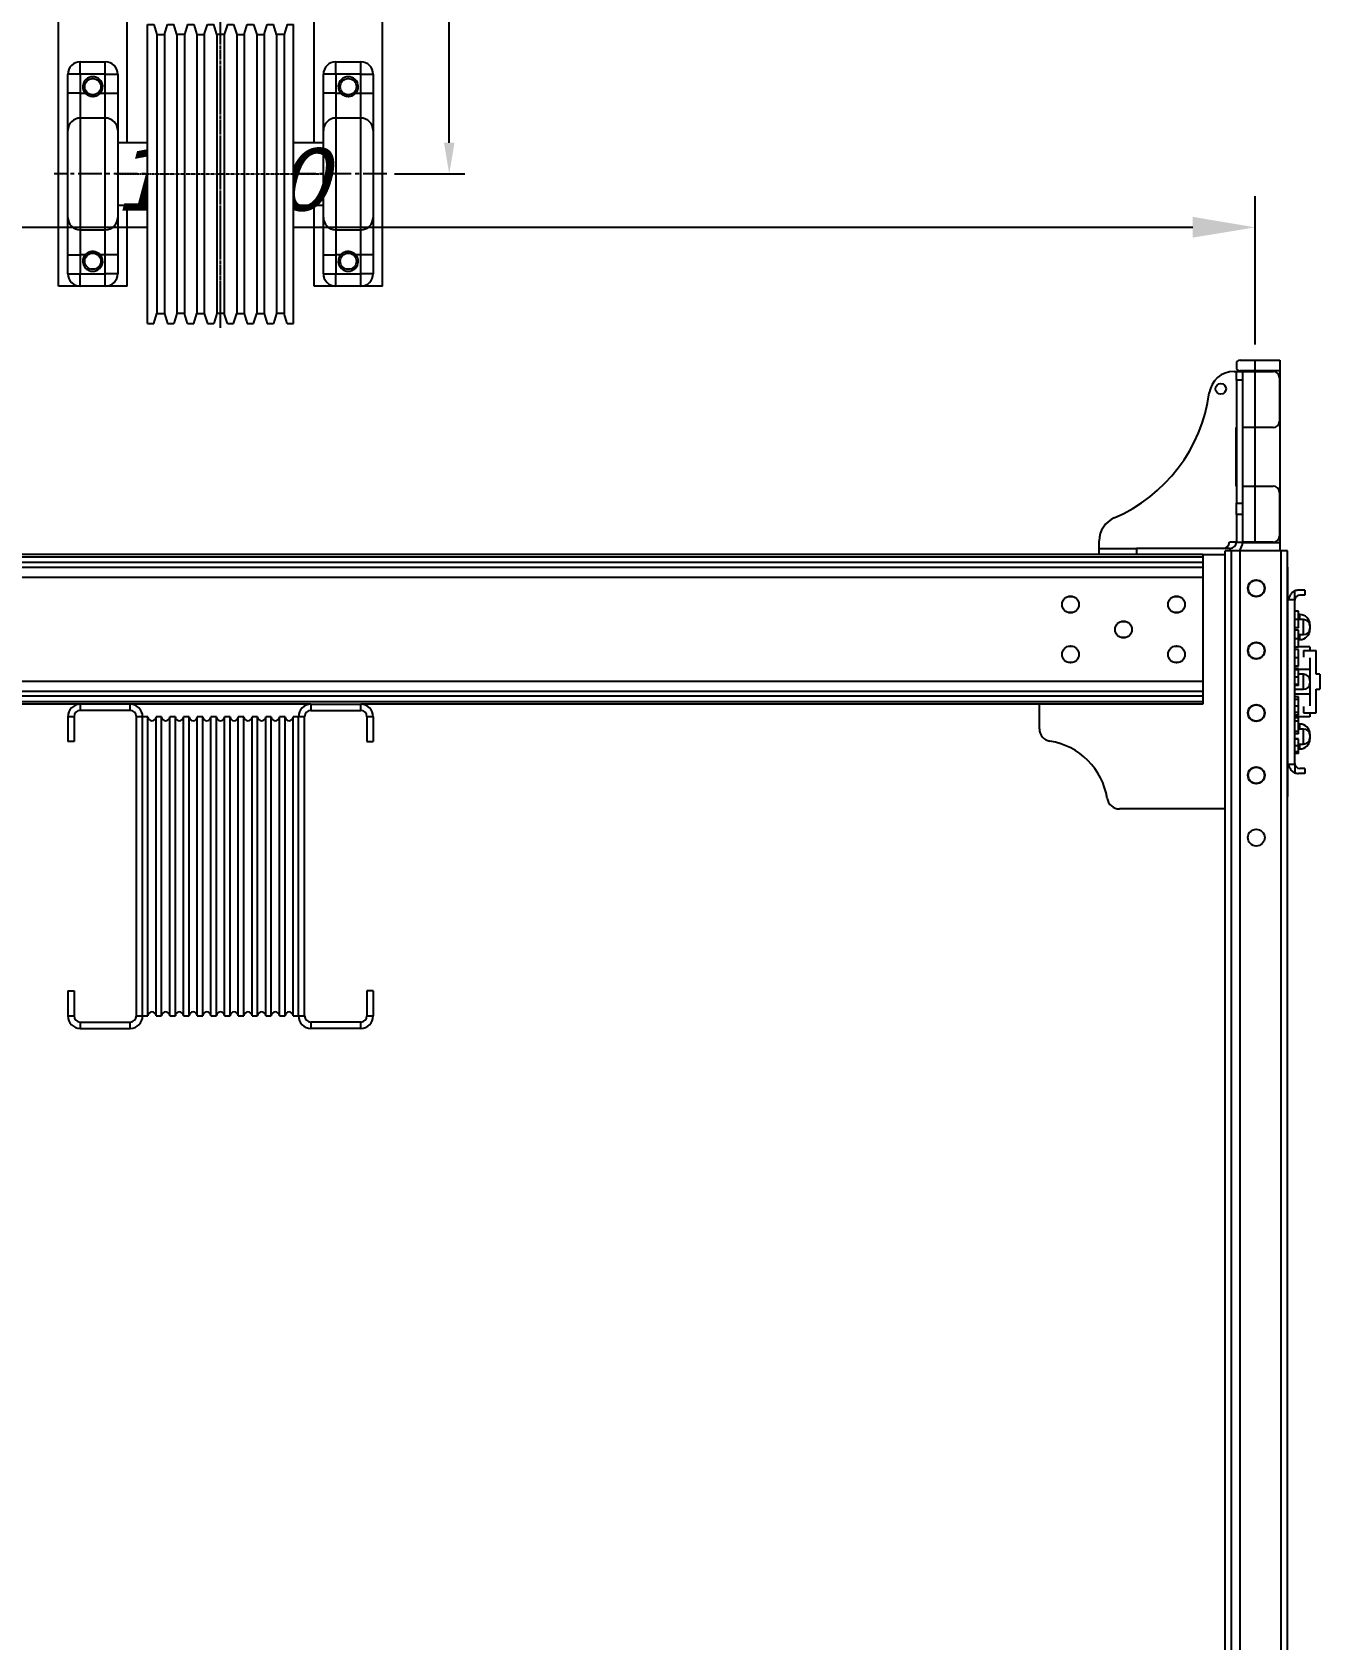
# Model space of a CAD drawing. Header units: millimetres. Extents: x 413 to 4103, y 240 to 5399.
# Drawn here: x 1146 to 2179, y 2819 to 4109 of the extents above; entities that cross this region are included whole.
import ezdxf

# ---------------------------------------------------------------- set-up
doc = ezdxf.new("R2010")
doc.units = ezdxf.units.MM
doc.set_wipeout_variables(frame=1)
doc.linetypes.add('CENTER2', pattern=[28.575, 19.05, -3.175, 3.175, -3.175])
doc.linetypes.add('CENTERX2', pattern=[4, 2.5, -0.5, 0.5, -0.5])
doc.layers.add('EKSEN', color=253, linetype='CENTERX2')
doc.styles.get("Standard").update_dxf_attribs({"font": 'verdanai.ttf'})
doc.dimstyles.new('DimStyleALP', dxfattribs={"dimscale": 20, "dimtxt": 2.5, "dimasz": 2.5, "dimexe": 1.25, "dimexo": 0.625, "dimtad": 1, "dimdsep": 46, "dimtxsty": 'Standard', "dimcen": 2.5, "dimclrd": 60, "dimclre": 60, "dimadec": 0, "dimazin": 0, "dimtfac": 1, "dimtofl": 0, "dimtmove": 0, "dimatfit": 3, "dimfxl": 1, "dimarcsym": 0})
doc.dimstyles.new('DimStyleALPx0.5', dxfattribs={"dimscale": 10, "dimtxt": 2.5, "dimasz": 2.5, "dimexe": 1.25, "dimexo": 0.625, "dimtad": 1, "dimdsep": 46, "dimtxsty": 'Standard', "dimcen": 2.5, "dimclrd": 60, "dimclre": 60, "dimadec": 0, "dimazin": 0, "dimtfac": 1, "dimtofl": 0, "dimtmove": 0, "dimatfit": 3, "dimfxl": 1, "dimarcsym": 0})

# ---------------------------------------------------------------- blocks, each defined once
blk = doc.blocks.new('*D13')
at = {"color": 60, "linetype": 'ByBlock', "lineweight": -2, "transparency": 16777216}
for p, q in [((-830, 3258.5), (-830, 3377.6)), ((830, 3258.5), (830, 3377.6)), ((-780, 3352.6), (780, 3352.6))]:
    blk.add_line(p, q, dxfattribs=at)
at = {"color": 60, "transparency": 16777216}
for points in [[(-780, 3361), (-780, 3344.3), (-830, 3352.6)], [(780, 3361), (780, 3344.3), (830, 3352.6)]]:
    blk.add_solid(points, dxfattribs=at)
at = {"layer": 'Defpoints', "color": 0, "transparency": 16777216}
for p in [(830, 3352.6), (-830, 3246), (830, 3246)]:
    blk.add_point(p, dxfattribs=at)
at = {"color": 0, "transparency": 16777216, "insert": (0, 3390.6), "char_height": 50, "attachment_point": 5}
blk.add_mtext('1660', dxfattribs=at)
blk = doc.blocks.new('*U17')
at = {"layer": 'EKSEN', "color": 0, "linetype": 'CENTER2', "transparency": 16777216}
blk.add_line((133.5, 0), (-133.5, 0), dxfattribs=at)
blk = doc.blocks.new('*U1')
at = {"color": 2}
blk.add_wipeout([(0, -58.5), (-120, -58.5), (-120, -53.5), (-112, -51), (-112, -45), (-120, -42.5), (-120, -37.5), (-112, -35), (-112, -29), (-120, -26.5), (-120, -21.5), (-112, -19), (-112, -13), (-120, -10.5), (-120, -5.5), (-112, -3), (-112, 3), (-120, 5.5), (-120, 10.5), (-112, 13), (-112, 19), (-120, 21.5), (-120, 26.5), (-112, 29), (-112, 35), (-120, 37.5), (-120, 42.5), (-112, 45), (-112, 51), (-120, 53.5), (-120, 58.5), (0, 58.5), (120, 58.5), (120, 53.5), (112, 51), (112, 45), (120, 42.5), (120, 37.5), (112, 35), (112, 29), (120, 26.5), (120, 21.5), (112, 19), (112, 13), (120, 10.5), (120, 5.5), (112, 3), (112, -3), (120, -5.5), (120, -10.5), (112, -13), (112, -19), (120, -21.5), (120, -26.5), (112, -29), (112, -35), (120, -37.5), (120, -42.5), (112, -45), (112, -51), (120, -53.5), (120, -58.5)], dxfattribs=at)
for p, q in [((-120, 58.5), (-120, 53.5)), ((-120, 58.5), (120, 58.5)), ((-120, 53.5), (-112, 51)), ((120, 53.5), (112, 51)), ((120, 58.5), (120, 53.5)), ((-112, 45), (-120, 42.5)), ((-120, 42.5), (-120, 37.5)), ((-112, 51), (-112, 45)), ((112, 51), (-112, 51)), ((112, 45), (-112, 45)), ((112, 51), (112, 45)), ((112, 45), (120, 42.5)), ((120, 42.5), (120, 37.5)), ((-112, 35), (-120, 37.5)), ((-120, 26.5), (-112, 29)), ((-120, 26.5), (-120, 21.5)), ((-112, 29), (-112, 35)), ((112, 35), (-112, 35)), ((112, 29), (-112, 29)), ((112, 35), (120, 37.5)), ((112, 29), (112, 35)), ((120, 26.5), (112, 29)), ((120, 26.5), (120, 21.5)), ((-120, 21.5), (-112, 19)), ((-112, 13), (-120, 10.5)), ((-112, 19), (-112, 13)), ((112, 19), (-112, 19)), ((112, 13), (-112, 13)), ((120, 21.5), (112, 19)), ((112, 19), (112, 13)), ((112, 13), (120, 10.5)), ((-120, 10.5), (-120, 5.5)), ((-112, 3), (-120, 5.5)), ((-112, -3), (-112, 3)), ((112, 3), (-112, 3)), ((112, 3), (120, 5.5)), ((112, -3), (112, 3)), ((120, 10.5), (120, 5.5)), ((-120, -5.5), (-112, -3)), ((-120, -5.5), (-120, -10.5)), ((-120, -10.5), (-112, -13)), ((112, -3), (-112, -3)), ((120, -5.5), (112, -3)), ((120, -10.5), (112, -13)), ((120, -5.5), (120, -10.5)), ((-112, -19), (-120, -21.5)), ((-120, -21.5), (-120, -26.5)), ((-120, -21.5), (-120, -26.5)), ((-112, -13), (-112, -19)), ((112, -13), (-112, -13)), ((112, -19), (-112, -19)), ((112, -13), (112, -19)), ((112, -19), (120, -21.5)), ((120, -21.5), (120, -26.5)), ((-120, -26.5), (-112, -29)), ((-112, -35), (-120, -37.5)), ((-120, -37.5), (-120, -42.5)), ((-112, -29), (-112, -35)), ((112, -29), (-112, -29)), ((112, -35), (-112, -35)), ((120, -26.5), (112, -29)), ((112, -29), (112, -35)), ((112, -35), (120, -37.5)), ((120, -37.5), (120, -42.5)), ((-112, -45), (-120, -42.5)), ((-120, -53.5), (-112, -51)), ((-112, -51), (-112, -45)), ((112, -45), (-112, -45)), ((112, -51), (-112, -51)), ((112, -45), (120, -42.5)), ((112, -51), (112, -45)), ((120, -53.5), (112, -51)), ((-120, -53.5), (-120, -58.5)), ((-120, -53.5), (-120, -58.5)), ((-120, -58.5), (120, -58.5)), ((120, -53.5), (120, -58.5))]:
    blk.add_line(p, q, dxfattribs=at)
at = {"layer": 'EKSEN'}
for p, q in [((0, 83.5), (0, -83.5)), ((-120, 0), (120, 0))]:
    blk.add_line(p, q, dxfattribs=at)
blk = doc.blocks.new('*D19')
at = {"color": 60, "linetype": 'ByBlock', "lineweight": -2, "transparency": 16777216}
for p, q in [((139.7, 640), (196, 640)), ((183.5, -615), (183.5, 615)), ((139.7, -640), (196, -640))]:
    blk.add_line(p, q, dxfattribs=at)
at = {"color": 60, "transparency": 16777216}
for points in [[(179.3, 615), (187.7, 615), (183.5, 640)], [(179.3, -615), (187.7, -615), (183.5, -640)]]:
    blk.add_solid(points, dxfattribs=at)
at = {"layer": 'Defpoints', "color": 0, "transparency": 16777216}
for p in [(133.5, 640), (183.5, 640), (133.5, -640)]:
    blk.add_point(p, dxfattribs=at)
at = {"color": 0, "transparency": 16777216, "insert": (164.2, 0), "char_height": 25, "attachment_point": 5, "rotation": 90}
blk.add_mtext('1280', dxfattribs=at)
blk = doc.blocks.new('AABBDüzPalangaSüspÖn')
at = {"color": 7, "linetype": 'Continuous', "lineweight": 25}
for p, q in [((815, 3243), (815, 3240.5)), ((818, 3246), (850, 3246)), ((850, 3237.5), (818, 3237.5)), ((820, 3237), (820, 3237.5)), ((850, 3246), (850, 3237.5)), ((850, 3237.5), (850, 3099.5)), ((813.141, 3237), (815, 3237)), ((815, 3237), (820, 3237)), ((815, 3230.032), (815, 3237)), ((820, 3230.032), (815, 3230.032)), ((815, 3230.032), (815, 3131.438)), ((820, 3237), (844.5, 3237)), ((820, 3237), (820, 3230.032)), ((820, 3230.032), (820, 3131.438)), ((849.5, 3232), (849.5, 3197)), ((815, 3192), (814.5, 3192)), ((814.5, 3192), (814.5, 3145)), ((844.5, 3192), (820, 3192)), ((814.5, 3145), (815, 3145)), ((820, 3145), (844.5, 3145)), ((849.5, 3140), (849.5, 3105)), ((815, 3131.438), (820, 3131.438)), ((815, 3122.342), (815, 3131.438)), ((820, 3122.342), (815, 3122.342)), ((815, 3122.342), (815, 3100)), ((820, 3131.438), (820, 3122.342)), ((820, 3122.342), (820, 3100)), ((705, 3095), (705, 3101.118)), ((815, 3100), (809.5, 3100)), ((815, 3100), (820, 3100)), ((850, 3099.5), (819.988, 3099.5)), ((820, 3099.5), (820, 3100)), ((844.5, 3100), (820, 3100)), ((850, 3099.5), (850, 3093)), ((788, 3090), (-788, 3090)), ((788, 3088.111), (-788, 3088.111)), ((788, 3083.636), (-788, 3083.636)), ((705, 3090), (705, 3095)), ((705, 3095), (735, 3095)), ((735, 3095), (735, 3090)), ((810, 3095), (735, 3095)), ((788, 3090), (806, 3090)), ((788, 3090), (788, 3088.111)), ((788, 3088.111), (788, 3083.636)), ((788, 3083.636), (788, 3079.694)), ((806, -207), (806, 3093)), ((811, 3093), (806, 3093)), ((811, -207), (811, 3093)), ((818, 3093), (811, 3093)), ((818, -207), (818, 3093)), ((851, 3093), (818, 3093)), ((851, -207), (851, 3093)), ((856, 3093), (851, 3093)), ((856, -207), (856, 3093)), ((788, 3079.694), (-788, 3079.694)), ((788, 3071.737), (-788, 3071.737)), ((788, 3079.694), (788, 3071.737)), ((788, 3071.737), (788, 2988.262)), ((856, 3080), (856, 2896)), ((862, 3054), (862, 3060.916)), ((870, 3061.5), (865, 3061.5)), ((870, 3057.5), (866, 3057.5)), ((870, 3061.5), (870, 3057.5)), ((680.18, 3056.5), (683.82, 3056.5)), ((765.18, 3056.5), (768.82, 3056.5)), ((856, 3054), (862, 3054)), ((862, 2922), (862, 3054)), ((865, 3044.795), (862, 3044.795)), ((683.82, 3043.5), (680.18, 3043.5)), ((722.68, 3036.5), (726.32, 3036.5)), ((768.82, 3043.5), (765.18, 3043.5)), ((865, 3037.892), (862, 3037.892)), ((865, 3031.205), (862, 3031.205)), ((866, 3041.9), (865, 3041.9)), ((869, 3037.9), (865, 3037.9)), ((874, 3033.9), (874, 3032.9)), ((874, 3032.9), (874, 3030.9)), ((874, 3030.9), (874, 3029.9)), ((726.32, 3023.5), (722.68, 3023.5)), ((865, 3029.41), (862, 3029.41)), ((865, 3022.507), (862, 3022.507)), ((865, 3025.9), (869, 3025.9)), ((865, 3021.9), (866, 3021.9)), ((680.18, 3016.5), (683.82, 3016.5)), ((765.18, 3016.5), (768.82, 3016.5)), ((865, 3015.82), (862, 3015.82)), ((865, 3014.026), (862, 3014.026)), ((865, 3007.123), (862, 3007.123)), ((874, 3016.096), (865, 3016.096)), ((869, 3013), (869, 3007.724)), ((869, 3013), (879, 3013)), ((874, 3016.096), (874, 3013)), ((874, 3007.153), (874, 2997.935)), ((879, 2994), (879, 3013)), ((683.82, 3003.5), (680.18, 3003.5)), ((768.82, 3003.5), (765.18, 3003.5)), ((865, 3000.436), (862, 3000.436)), ((865, 2998.641), (862, 2998.641)), ((865, 2997.615), (862, 2997.615)), ((869, 2994), (865, 2994)), ((874, 2997.935), (874, 2989)), ((882, 2994), (879, 2994)), ((882, 2994), (882, 2982)), ((788, 2988.262), (-788, 2988.262)), ((788, 2980.306), (-788, 2980.306)), ((788, 2988.262), (788, 2980.306)), ((788, 2980.306), (788, 2976.364)), ((865, 2991.774), (862, 2991.774)), ((865, 2985.82), (862, 2985.82)), ((865, 2985.051), (862, 2985.051)), ((862, 2982), (869, 2982)), ((865, 2985.051), (865, 2985.645)), ((874, 2989), (874, 2987)), ((874, 2987), (874, 2978.064)), ((879, 2982), (882, 2982)), ((879, 2963), (879, 2982)), ((788, 2976.364), (-788, 2976.364)), ((788, 2971.889), (-788, 2971.889)), ((-112.5, 2970), (-788, 2970)), ((-112.5, 2970), (-112.5, 2965)), ((-72.5, 2970), (-112.5, 2970)), ((-72.5, 2965), (-72.5, 2970)), ((72.5, 2970), (-72.5, 2970)), ((72.5, 2970), (72.5, 2965)), ((72.5, 2970), (112.5, 2970)), ((112.5, 2965), (112.5, 2970)), ((788, 2970), (112.5, 2970)), ((657, 2950.226), (657, 2970)), ((788, 2976.364), (788, 2971.889)), ((788, 2971.889), (788, 2970)), ((874, 2978.064), (862, 2978.064)), ((865, 2975.82), (862, 2975.82)), ((865, 2973.765), (862, 2973.765)), ((865, 2968.517), (862, 2968.517)), ((865, 2973.765), (865, 2975.82)), ((865, 2968.517), (865, 2973.765)), ((865, 2963.26), (865, 2968.517)), ((869, 2968.276), (869, 2963)), ((874, 2978.064), (874, 2968.847)), ((-117.5, 2960), (-122.5, 2960)), ((-122.5, 2960), (-122.5, 2940)), ((-117.5, 2960), (-117.5, 2940)), ((-72.5, 2965), (-112.5, 2965)), ((-62.5, 2960), (-67.5, 2960)), ((-67.5, 2720), (-67.5, 2960)), ((-58.25, 2960), (-62.5, 2960)), ((-62.5, 2906.332), (-62.5, 2960)), ((-58.25, 2720), (-58.25, 2960)), ((-47.25, 2960), (-51.75, 2960)), ((-51.75, 2720), (-51.75, 2960)), ((-47.25, 2720), (-47.25, 2960)), ((-36.25, 2960), (-40.75, 2960)), ((-40.75, 2720), (-40.75, 2960)), ((-36.25, 2720), (-36.25, 2960)), ((-25.25, 2960), (-29.75, 2960)), ((-29.75, 2720), (-29.75, 2960)), ((-25.25, 2720), (-25.25, 2960)), ((-14.25, 2960), (-18.75, 2960)), ((-18.75, 2720), (-18.75, 2960)), ((-14.25, 2720), (-14.25, 2960)), ((-3.25, 2960), (-7.75, 2960)), ((-7.75, 2720), (-7.75, 2960)), ((-3.25, 2720), (-3.25, 2960)), ((7.75, 2960), (3.25, 2960)), ((3.25, 2720), (3.25, 2960)), ((7.75, 2720), (7.75, 2960)), ((18.75, 2960), (14.25, 2960)), ((14.25, 2720), (14.25, 2960)), ((18.75, 2720), (18.75, 2960)), ((29.75, 2960), (25.25, 2960)), ((25.25, 2720), (25.25, 2960)), ((29.75, 2720), (29.75, 2960)), ((40.75, 2960), (36.25, 2960)), ((36.25, 2720), (36.25, 2960)), ((40.75, 2720), (40.75, 2960)), ((51.75, 2960), (47.25, 2960)), ((47.25, 2720), (47.25, 2960)), ((51.75, 2720), (51.75, 2960)), ((62.5, 2960), (58.25, 2960)), ((58.25, 2720), (58.25, 2960)), ((67.5, 2960), (62.5, 2960)), ((62.5, 2906.332), (62.5, 2960)), ((67.5, 2720), (67.5, 2960)), ((72.5, 2965), (112.5, 2965)), ((122.5, 2960), (117.5, 2960)), ((117.5, 2960), (117.5, 2940)), ((122.5, 2960), (122.5, 2940)), ((865, 2963.26), (862, 2963.26)), ((865, 2961.205), (862, 2961.205)), ((874, 2959.903), (862, 2959.903)), ((865, 2959.795), (862, 2959.795)), ((865, 2959.026), (862, 2959.026)), ((865, 2956.465), (862, 2956.465)), ((865, 2961.205), (865, 2963.26)), ((865, 2959.026), (865, 2959.795)), ((865, 2956.465), (865, 2959.026)), ((865, 2948.128), (865, 2956.465)), ((866, 2954.1), (865, 2954.1)), ((869, 2963), (879, 2963)), ((874, 2963), (874, 2959.903)), ((865, 2948.128), (862, 2948.128)), ((865, 2946.333), (862, 2946.333)), ((865, 2942.231), (862, 2942.231)), ((865, 2941.974), (862, 2941.974)), ((869, 2950.1), (865, 2950.1)), ((865, 2946.333), (865, 2948.128)), ((874, 2946.1), (874, 2945.1)), ((874, 2945.1), (874, 2943.1)), ((874, 2943.1), (874, 2942.1)), ((-117.5, 2940), (-122.5, 2940)), ((117.5, 2940), (122.5, 2940)), ((865, 2936.646), (862, 2936.646)), ((865, 2931.718), (862, 2931.718)), ((865, 2930.436), (862, 2930.436)), ((865, 2938.1), (869, 2938.1)), ((865, 2934.1), (866, 2934.1)), ((865, 2930.436), (865, 2931.718)), ((856, 2922), (862, 2922)), ((862, 2922), (862, 2915.084)), ((870, 2918.5), (866, 2918.5)), ((870, 2918.5), (870, 2914.5)), ((-62.5, 2773.667), (-62.5, 2906.332)), ((62.5, 2773.667), (62.5, 2906.332)), ((870, 2914.5), (865, 2914.5)), ((806, 2886), (721.226, 2886)), ((-62.5, 2720), (-62.5, 2773.667)), ((62.5, 2720), (62.5, 2773.667)), ((-122.5, 2740), (-117.5, 2740)), ((-122.5, 2740), (-122.5, 2720)), ((-117.5, 2740), (-117.5, 2720)), ((122.5, 2740), (117.5, 2740)), ((117.5, 2740), (117.5, 2720)), ((122.5, 2740), (122.5, 2720)), ((-122.5, 2720), (-117.5, 2720)), ((-112.5, 2715), (-112.5, 2710)), ((-112.5, 2715), (-72.5, 2715)), ((-112.5, 2710), (-72.5, 2710)), ((-72.5, 2710), (-72.5, 2715)), ((-67.5, 2720), (-62.5, 2720)), ((-62.5, 2720), (-58.25, 2720)), ((-51.75, 2720), (-47.25, 2720)), ((-40.75, 2720), (-36.25, 2720)), ((-29.75, 2720), (-25.25, 2720)), ((-18.75, 2720), (-14.25, 2720)), ((-7.75, 2720), (-3.25, 2720)), ((3.25, 2720), (7.75, 2720)), ((14.25, 2720), (18.75, 2720)), ((25.25, 2720), (29.75, 2720)), ((36.25, 2720), (40.75, 2720)), ((47.25, 2720), (51.75, 2720)), ((58.25, 2720), (62.5, 2720)), ((62.5, 2720), (67.5, 2720)), ((72.5, 2715), (72.5, 2710)), ((112.5, 2715), (72.5, 2715)), ((112.5, 2710), (72.5, 2710)), ((112.5, 2710), (112.5, 2715)), ((117.5, 2720), (122.5, 2720))]:
    blk.add_line(p, q, dxfattribs=at)
blk.add_line((830, 3100), (830, 3246))
at = {"color": 8, "linetype": 'Continuous', "lineweight": 25}
for p, q in [((810, 3093), (810, 3095)), ((866, 3037.9), (866, 3041.9)), ((869, 3025.9), (869, 3037.9)), ((866, 3021.9), (866, 3025.9)), ((874, 2997.935), (865, 2997.935)), ((869, 2982), (869, 2994)), ((866, 2950.1), (866, 2954.1)), ((869, 2938.1), (869, 2950.1)), ((866, 2934.1), (866, 2938.1))]:
    blk.add_line(p, q, dxfattribs=at)
at = {"color": 7, "linetype": 'Continuous', "lineweight": 25}
for centre, radius in [((802.5, 3223), 4.25), ((831, 3063), 6.75), ((682, 3050), 6.75), ((767, 3050), 6.75), ((831, 3063), 6.5), ((724.5, 3030), 6.75), ((831, 3013), 6.75), ((831, 3013), 6.5), ((682, 3010), 6.75), ((767, 3010), 6.75), ((831, 2963), 6.75), ((831, 2963), 6.5), ((831, 2913), 6.75), ((831, 2913), 6.5), ((831, 2863), 6.75)]:
    blk.add_circle(centre, radius, dxfattribs=at)
for centre, radius, start, end in [((818, 3243), 3, 90, 180), ((818, 3240.5), 3, 180, 270), ((813.141, 3217), 20, 90, 172.228327), ((844.5, 3232), 5, 0, 90), ((666.599, 3237), 127.901, 293.257544, 352.228327), ((844.5, 3197), 5, 270, 0), ((844.5, 3140), 5, 0, 90), ((725, 3101.118), 20, 113.257544, 180), ((804.5, 3100), 5, 270, 0), ((810, 3100), 5, 270, 0), ((810, 3100), 10, 315.572996, 0), ((844.5, 3105), 5, 270, 0), ((865, 3053.5), 8, 90, 112.024313), ((866, 3053.5), 4, 90, 180), ((866, 3033.9), 8, 0, 90), ((869, 3032.9), 5, 0, 90), ((869, 3030.9), 5, 270, 0), ((866, 3029.9), 8, 270, 0), ((869, 2989), 5, 0, 90), ((869, 2987), 5, 270, 0), ((-112.5, 2960), 10, 90, 180), ((-72.5, 2960), 10, 0, 90), ((72.5, 2960), 10, 90, 180), ((112.5, 2960), 10, 0, 90), ((-112.5, 2960), 5, 90, 180), ((-72.5, 2960), 5, 0, 90), ((-55, 2960), 3.25, 180, 0), ((-44, 2960), 3.25, 180, 0), ((-33, 2960), 3.25, 180, 0), ((-22, 2960), 3.25, 180, 0), ((-11, 2960), 3.25, 180, 0), ((0, 2960), 3.25, 180, 0), ((11, 2960), 3.25, 180, 0), ((22, 2960), 3.25, 180, 0), ((33, 2960), 3.25, 180, 0), ((44, 2960), 3.25, 180, 0), ((55, 2960), 3.25, 180, 0), ((72.5, 2960), 5, 90, 180), ((112.5, 2960), 5, 0, 90), ((866, 2946.1), 8, 0, 90), ((667, 2950.226), 10, 180, 261.150117), ((866, 2942.1), 8, 270, 0), ((869, 2945.1), 5, 0, 90), ((869, 2943.1), 5, 270, 0), ((657, 2886), 55, 8.849883, 81.150117), ((866, 2922.5), 4, 180, 270), ((865, 2922.5), 8, 247.975687, 270), ((721.226, 2896), 10, 188.849883, 270), ((-55, 2720), 3.25, 0, 180), ((-44, 2720), 3.25, 0, 180), ((-33, 2720), 3.25, 0, 180), ((-22, 2720), 3.25, 0, 180), ((-11, 2720), 3.25, 0, 180), ((0, 2720), 3.25, 0, 180), ((11, 2720), 3.25, 0, 180), ((22, 2720), 3.25, 0, 180), ((33, 2720), 3.25, 0, 180), ((44, 2720), 3.25, 0, 180), ((55, 2720), 3.25, 0, 180), ((-112.5, 2720), 10, 180, 270), ((-112.5, 2720), 5, 180, 270), ((-72.5, 2720), 10, 270, 0), ((-72.5, 2720), 5, 270, 0), ((72.5, 2720), 10, 180, 270), ((72.5, 2720), 5, 180, 270), ((112.5, 2720), 5, 270, 0), ((112.5, 2720), 10, 270, 0)]:
    blk.add_arc(centre, radius, start, end, dxfattribs=at)
for points, knots in [([(862, 3060.916), (861.213, 3060.505), (859.641, 3059.685), (857.998, 3057.609), (857.169, 3055.632), (857.083, 3054.404), (857.054, 3054)], [0, 0, 0, 0, 0.28263518, 0.56491865, 0.85704194, 1, 1, 1, 1]), ([(865, 3037.892), (865, 3038.481), (865, 3039.658), (865, 3041.273), (865, 3042.593), (865, 3043.863), (865, 3044.701), (865, 3044.763), (865, 3044.795)], [0, 0, 0, 0, 0.124924365, 0.249849367, 0.374826327, 0.499936763, 0.749544442, 1, 1, 1, 1]), ([(865, 3031.205), (865, 3031.22), (865, 3031.249), (865, 3031.542), (865, 3032.208), (865, 3033.242), (865, 3034.541), (865, 3036.138), (865, 3037.307), (865, 3037.892)], [0, 0, 0, 0, 0.16697451, 0.33387456, 0.50051854, 0.62553995, 0.75038986, 0.87519862, 1, 1, 1, 1]), ([(865, 3022.507), (865, 3023.096), (865, 3024.274), (865, 3025.888), (865, 3027.209), (865, 3028.479), (865, 3029.316), (865, 3029.379), (865, 3029.41)], [0, 0, 0, 0, 0.124924365, 0.249849367, 0.374826327, 0.499936763, 0.749544442, 1, 1, 1, 1]), ([(865, 3015.82), (865, 3015.835), (865, 3015.864), (865, 3016.158), (865, 3016.823), (865, 3017.857), (865, 3019.157), (865, 3020.753), (865, 3021.923), (865, 3022.507)], [0, 0, 0, 0, 0.16697448, 0.33387448, 0.50051852, 0.62553991, 0.75038942, 0.87519864, 1, 1, 1, 1]), ([(865, 3007.123), (865, 3007.711), (865, 3008.889), (865, 3010.503), (865, 3011.824), (865, 3013.094), (865, 3013.932), (865, 3013.994), (865, 3014.026)], [0, 0, 0, 0, 0.12492435, 0.24984958, 0.37482633, 0.49993675, 0.74954449, 1, 1, 1, 1]), ([(865, 3000.436), (865, 3000.45), (865, 3000.48), (865, 3000.773), (865, 3001.438), (865, 3002.473), (865, 3003.772), (865, 3005.369), (865, 3006.538), (865, 3007.123)], [0, 0, 0, 0, 0.16697453, 0.33387457, 0.50051866, 0.62554009, 0.75038983, 0.8751986, 1, 1, 1, 1]), ([(865, 2997.447), (865, 2997.829), (865, 2998.513), (865, 2998.602), (865, 2998.641)], [0, 0, 0, 0, 0.55945945, 1, 1, 1, 1]), ([(865, 2991.774), (865, 2992.584), (865, 2994.202), (865, 2996.139), (865, 2997.37), (865, 2997.533), (865, 2997.615)], [0, 0, 0, 0, 0.28008492, 0.55986774, 0.78009912, 1, 1, 1, 1]), ([(865, 2985.82), (865, 2986.051), (865, 2986.511), (865, 2988.039), (865, 2989.888), (865, 2991.145), (865, 2991.774)], [0, 0, 0, 0, 0.28028763, 0.55967912, 0.77974663, 1, 1, 1, 1]), ([(865, 2936.646), (865, 2937.262), (865, 2938.494), (865, 2940.423), (865, 2941.386), (865, 2941.974)], [0, 0, 0, 0, 0.27980293, 0.55948952, 1, 1, 1, 1]), ([(865, 2931.718), (865, 2931.806), (865, 2931.981), (865, 2933.341), (865, 2934.977), (865, 2936.089), (865, 2936.646)], [0, 0, 0, 0, 0.27947607, 0.55880359, 0.77935764, 1, 1, 1, 1]), ([(857.089, 2922), (857.171, 2921.235), (857.352, 2919.532), (858.822, 2917.17), (860.586, 2915.713), (861.726, 2915.206), (862, 2915.084)], [0, 0, 0, 0, 0.26956291, 0.59955471, 0.90368414, 1, 1, 1, 1])]:
    blk.add_open_spline(points, degree=3, knots=knots, dxfattribs=at)
dim = blk.add_linear_dim(base=(830, 3352.618), p1=(-830, 3246), p2=(830, 3246), dimstyle='DimStyleALP')
dim.commit()
dim.dimension.update_dxf_attribs({"geometry": '*D13', "text_midpoint": (0, 3390.647)})
blk = doc.blocks.new('*U15')
at = {"linetype": 'Continuous', "lineweight": 25}
for p, q in [((-130, -730), (-130, -150)), ((-75, -615), (-75, -150)), ((75, -615), (75, -150)), ((130, -730), (130, -150)), ((-112.5, -550), (-92.5, -550)), ((92.5, -550), (112.5, -550)), ((-122.5, -575.193), (-122.5, -560)), ((-92.5, -560), (-112.5, -560)), ((-112.5, -560), (-112.5, -575.193)), ((-92.5, -575.193), (-92.5, -560)), ((-82.5, -560), (-82.5, -575.193)), ((82.5, -575.193), (82.5, -560)), ((92.5, -560), (92.5, -575.193)), ((112.5, -560), (92.5, -560)), ((112.5, -575.193), (112.5, -560)), ((122.5, -560), (122.5, -575.193)), ((-112.5, -575.193), (-108.586, -575.193)), ((-96.414, -575.193), (-92.5, -575.193)), ((92.5, -575.193), (96.414, -575.193)), ((108.586, -575.193), (112.5, -575.193)), ((-92.5, -595.133), (-112.5, -595.133)), ((112.5, -595.133), (92.5, -595.133)), ((-50, -615), (-82.5, -615)), ((82.5, -615), (50, -615)), ((-82.5, -665), (-50, -665)), ((-75, -730), (-75, -665)), ((50, -665), (82.5, -665)), ((75, -730), (75, -665)), ((-112.5, -684.867), (-92.5, -684.867)), ((92.5, -684.867), (112.5, -684.867)), ((-122.5, -720), (-122.5, -704.807)), ((-108.586, -704.807), (-112.5, -704.807)), ((-112.5, -704.807), (-112.5, -720)), ((-92.5, -704.807), (-96.414, -704.807)), ((-92.5, -720), (-92.5, -704.807)), ((-82.5, -704.807), (-82.5, -720)), ((82.5, -720), (82.5, -704.807)), ((96.414, -704.807), (92.5, -704.807)), ((92.5, -704.807), (92.5, -720)), ((112.5, -704.807), (108.586, -704.807)), ((112.5, -720), (112.5, -704.807)), ((122.5, -704.807), (122.5, -720)), ((-112.5, -720), (-92.5, -720)), ((92.5, -720), (112.5, -720)), ((-112.5, -730), (-130, -730)), ((-92.5, -730), (-112.5, -730)), ((-75, -730), (-92.5, -730)), ((92.5, -730), (75, -730)), ((112.5, -730), (92.5, -730)), ((130, -730), (112.5, -730))]:
    blk.add_line(p, q, dxfattribs=at)
at = {"linetype": 'Continuous', "lineweight": 25, "flags": 128}
for points in [[(-112.5, -560), (-112.5, -558.049), (-112.5, -556.173), (-112.5, -554.444), (-112.5, -552.929), (-112.5, -551.685), (-112.5, -550.761), (-112.5, -550.192), (-112.5, -550)], [(-92.5, -560), (-92.5, -558.049), (-92.5, -556.173), (-92.5, -554.444), (-92.5, -552.929), (-92.5, -551.685), (-92.5, -550.761), (-92.5, -550.192), (-92.5, -550)], [(92.5, -560), (92.5, -558.049), (92.5, -556.173), (92.5, -554.444), (92.5, -552.929), (92.5, -551.685), (92.5, -550.761), (92.5, -550.192), (92.5, -550)], [(112.5, -560), (112.5, -558.049), (112.5, -556.173), (112.5, -554.444), (112.5, -552.929), (112.5, -551.685), (112.5, -550.761), (112.5, -550.192), (112.5, -550)], [(-112.5, -560), (-114.451, -560), (-116.327, -560), (-118.056, -560), (-119.571, -560), (-120.815, -560), (-121.739, -560), (-122.308, -560), (-122.5, -560)], [(-92.5, -560), (-90.549, -560), (-88.673, -560), (-86.944, -560), (-85.429, -560), (-84.185, -560), (-83.261, -560), (-82.692, -560), (-82.5, -560)], [(92.5, -560), (90.549, -560), (88.673, -560), (86.944, -560), (85.429, -560), (84.185, -560), (83.261, -560), (82.692, -560), (82.5, -560)], [(112.5, -560), (114.451, -560), (116.327, -560), (118.056, -560), (119.571, -560), (120.815, -560), (121.739, -560), (122.308, -560), (122.5, -560)], [(-112.5, -575.193), (-114.451, -575.193), (-116.327, -575.193), (-118.056, -575.193), (-119.571, -575.193), (-120.815, -575.193), (-121.739, -575.193), (-122.308, -575.193), (-122.5, -575.193)], [(-122.5, -605.104), (-122.5, -604.642), (-122.5, -603.792), (-122.5, -602.564), (-122.5, -600.976), (-122.5, -599.047), (-122.5, -596.804), (-122.5, -594.276), (-122.5, -591.496), (-122.5, -588.501), (-122.5, -585.331), (-122.5, -582.027), (-122.5, -578.632), (-122.5, -575.193)], [(-112.5, -575.193), (-112.5, -577.9), (-112.5, -580.558), (-112.5, -583.117), (-112.5, -585.53), (-112.5, -587.753), (-112.5, -589.744), (-112.5, -591.468), (-112.5, -592.892), (-112.5, -593.99), (-112.5, -594.741), (-112.5, -595.133)], [(-92.5, -595.133), (-92.5, -594.741), (-92.5, -593.99), (-92.5, -592.892), (-92.5, -591.468), (-92.5, -589.744), (-92.5, -587.753), (-92.5, -585.53), (-92.5, -583.117), (-92.5, -580.558), (-92.5, -577.9), (-92.5, -575.193)], [(-92.5, -575.193), (-90.549, -575.193), (-88.673, -575.193), (-86.944, -575.193), (-85.429, -575.193), (-84.185, -575.193), (-83.261, -575.193), (-82.692, -575.193), (-82.5, -575.193)], [(-82.5, -575.193), (-82.5, -578.632), (-82.5, -582.027), (-82.5, -585.331), (-82.5, -588.501), (-82.5, -591.496), (-82.5, -594.276), (-82.5, -596.804), (-82.5, -599.047), (-82.5, -600.976), (-82.5, -602.564), (-82.5, -603.792), (-82.5, -604.642), (-82.5, -605.104)], [(92.5, -575.193), (90.549, -575.193), (88.673, -575.193), (86.944, -575.193), (85.429, -575.193), (84.185, -575.193), (83.261, -575.193), (82.692, -575.193), (82.5, -575.193)], [(82.5, -605.104), (82.5, -604.642), (82.5, -603.792), (82.5, -602.564), (82.5, -600.976), (82.5, -599.047), (82.5, -596.804), (82.5, -594.276), (82.5, -591.496), (82.5, -588.501), (82.5, -585.331), (82.5, -582.027), (82.5, -578.632), (82.5, -575.193)], [(92.5, -575.193), (92.5, -577.9), (92.5, -580.558), (92.5, -583.117), (92.5, -585.53), (92.5, -587.753), (92.5, -589.744), (92.5, -591.468), (92.5, -592.892), (92.5, -593.99), (92.5, -594.741), (92.5, -595.133)], [(112.5, -595.133), (112.5, -594.741), (112.5, -593.99), (112.5, -592.892), (112.5, -591.468), (112.5, -589.744), (112.5, -587.753), (112.5, -585.53), (112.5, -583.117), (112.5, -580.558), (112.5, -577.9), (112.5, -575.193)], [(112.5, -575.193), (114.451, -575.193), (116.327, -575.193), (118.056, -575.193), (119.571, -575.193), (120.815, -575.193), (121.739, -575.193), (122.308, -575.193), (122.5, -575.193)], [(122.5, -575.193), (122.5, -578.632), (122.5, -582.027), (122.5, -585.331), (122.5, -588.501), (122.5, -591.496), (122.5, -594.276), (122.5, -596.804), (122.5, -599.047), (122.5, -600.976), (122.5, -602.564), (122.5, -603.792), (122.5, -604.642), (122.5, -605.104)], [(-122.5, -674.896), (-122.5, -674.434), (-122.5, -673.607), (-122.5, -672.424), (-122.5, -670.897), (-122.5, -669.042), (-122.5, -666.879), (-122.5, -664.431), (-122.5, -661.724), (-122.5, -658.787), (-122.5, -655.651), (-122.5, -652.348), (-122.5, -648.915), (-122.5, -645.387), (-122.5, -641.802), (-122.5, -638.198), (-122.5, -634.613), (-122.5, -631.085), (-122.5, -627.652), (-122.5, -624.349), (-122.5, -621.213), (-122.5, -618.276), (-122.5, -615.569), (-122.5, -613.121), (-122.5, -610.958), (-122.5, -609.103), (-122.5, -607.576), (-122.5, -606.393), (-122.5, -605.566), (-122.5, -605.104)], [(-112.5, -595.133), (-112.5, -595.63), (-112.5, -596.49), (-112.5, -597.707), (-112.5, -599.27), (-112.5, -601.166), (-112.5, -603.381), (-112.5, -605.895), (-112.5, -608.689), (-112.5, -611.739), (-112.5, -615.021), (-112.5, -618.508), (-112.5, -622.17), (-112.5, -625.978), (-112.5, -629.902), (-112.5, -633.908), (-112.5, -637.964), (-112.5, -642.036), (-112.5, -646.092), (-112.5, -650.098), (-112.5, -654.022), (-112.5, -657.83), (-112.5, -661.492), (-112.5, -664.979), (-112.5, -668.261), (-112.5, -671.311), (-112.5, -674.105), (-112.5, -676.619), (-112.5, -678.834), (-112.5, -680.73), (-112.5, -682.293), (-112.5, -683.51), (-112.5, -684.37), (-112.5, -684.867)], [(-92.5, -684.867), (-92.5, -684.37), (-92.5, -683.51), (-92.5, -682.293), (-92.5, -680.73), (-92.5, -678.834), (-92.5, -676.619), (-92.5, -674.105), (-92.5, -671.311), (-92.5, -668.261), (-92.5, -664.979), (-92.5, -661.492), (-92.5, -657.83), (-92.5, -654.022), (-92.5, -650.098), (-92.5, -646.092), (-92.5, -642.036), (-92.5, -637.964), (-92.5, -633.908), (-92.5, -629.902), (-92.5, -625.978), (-92.5, -622.17), (-92.5, -618.508), (-92.5, -615.021), (-92.5, -611.739), (-92.5, -608.689), (-92.5, -605.895), (-92.5, -603.381), (-92.5, -601.166), (-92.5, -599.27), (-92.5, -597.707), (-92.5, -596.49), (-92.5, -595.63), (-92.5, -595.133)], [(-82.5, -605.104), (-82.5, -605.566), (-82.5, -606.393), (-82.5, -607.576), (-82.5, -609.103), (-82.5, -610.958), (-82.5, -613.121), (-82.5, -615.569), (-82.5, -618.276), (-82.5, -621.213), (-82.5, -624.349), (-82.5, -627.652), (-82.5, -631.085), (-82.5, -634.613), (-82.5, -638.198), (-82.5, -641.802), (-82.5, -645.387), (-82.5, -648.915), (-82.5, -652.348), (-82.5, -655.651), (-82.5, -658.787), (-82.5, -661.724), (-82.5, -664.431), (-82.5, -666.879), (-82.5, -669.042), (-82.5, -670.897), (-82.5, -672.424), (-82.5, -673.607), (-82.5, -674.434), (-82.5, -674.896)], [(82.5, -674.896), (82.5, -674.434), (82.5, -673.607), (82.5, -672.424), (82.5, -670.897), (82.5, -669.042), (82.5, -666.879), (82.5, -664.431), (82.5, -661.724), (82.5, -658.787), (82.5, -655.651), (82.5, -652.348), (82.5, -648.915), (82.5, -645.387), (82.5, -641.802), (82.5, -638.198), (82.5, -634.613), (82.5, -631.085), (82.5, -627.652), (82.5, -624.349), (82.5, -621.213), (82.5, -618.276), (82.5, -615.569), (82.5, -613.121), (82.5, -610.958), (82.5, -609.103), (82.5, -607.576), (82.5, -606.393), (82.5, -605.566), (82.5, -605.104)], [(92.5, -595.133), (92.5, -595.63), (92.5, -596.49), (92.5, -597.707), (92.5, -599.27), (92.5, -601.166), (92.5, -603.381), (92.5, -605.895), (92.5, -608.689), (92.5, -611.739), (92.5, -615.021), (92.5, -618.508), (92.5, -622.17), (92.5, -625.978), (92.5, -629.902), (92.5, -633.908), (92.5, -637.964), (92.5, -642.036), (92.5, -646.092), (92.5, -650.098), (92.5, -654.022), (92.5, -657.83), (92.5, -661.492), (92.5, -664.979), (92.5, -668.261), (92.5, -671.311), (92.5, -674.105), (92.5, -676.619), (92.5, -678.834), (92.5, -680.73), (92.5, -682.293), (92.5, -683.51), (92.5, -684.37), (92.5, -684.867)], [(112.5, -684.867), (112.5, -684.37), (112.5, -683.51), (112.5, -682.293), (112.5, -680.73), (112.5, -678.834), (112.5, -676.619), (112.5, -674.105), (112.5, -671.311), (112.5, -668.261), (112.5, -664.979), (112.5, -661.492), (112.5, -657.83), (112.5, -654.022), (112.5, -650.098), (112.5, -646.092), (112.5, -642.036), (112.5, -637.964), (112.5, -633.908), (112.5, -629.902), (112.5, -625.978), (112.5, -622.17), (112.5, -618.508), (112.5, -615.021), (112.5, -611.739), (112.5, -608.689), (112.5, -605.895), (112.5, -603.381), (112.5, -601.166), (112.5, -599.27), (112.5, -597.707), (112.5, -596.49), (112.5, -595.63), (112.5, -595.133)], [(122.5, -605.104), (122.5, -605.566), (122.5, -606.393), (122.5, -607.576), (122.5, -609.103), (122.5, -610.958), (122.5, -613.121), (122.5, -615.569), (122.5, -618.276), (122.5, -621.213), (122.5, -624.349), (122.5, -627.652), (122.5, -631.085), (122.5, -634.613), (122.5, -638.198), (122.5, -641.802), (122.5, -645.387), (122.5, -648.915), (122.5, -652.348), (122.5, -655.651), (122.5, -658.787), (122.5, -661.724), (122.5, -664.431), (122.5, -666.879), (122.5, -669.042), (122.5, -670.897), (122.5, -672.424), (122.5, -673.607), (122.5, -674.434), (122.5, -674.896)], [(-122.5, -704.807), (-122.5, -701.368), (-122.5, -697.973), (-122.5, -694.669), (-122.5, -691.499), (-122.5, -688.504), (-122.5, -685.724), (-122.5, -683.196), (-122.5, -680.953), (-122.5, -679.024), (-122.5, -677.436), (-122.5, -676.208), (-122.5, -675.358), (-122.5, -674.896)], [(-82.5, -674.896), (-82.5, -675.358), (-82.5, -676.208), (-82.5, -677.436), (-82.5, -679.024), (-82.5, -680.953), (-82.5, -683.196), (-82.5, -685.724), (-82.5, -688.504), (-82.5, -691.499), (-82.5, -694.669), (-82.5, -697.974), (-82.5, -701.368), (-82.5, -704.807)], [(82.5, -704.807), (82.5, -701.368), (82.5, -697.974), (82.5, -694.669), (82.5, -691.499), (82.5, -688.504), (82.5, -685.724), (82.5, -683.196), (82.5, -680.953), (82.5, -679.024), (82.5, -677.436), (82.5, -676.208), (82.5, -675.358), (82.5, -674.896)], [(122.5, -674.896), (122.5, -675.358), (122.5, -676.208), (122.5, -677.436), (122.5, -679.024), (122.5, -680.953), (122.5, -683.196), (122.5, -685.724), (122.5, -688.504), (122.5, -691.499), (122.5, -694.669), (122.5, -697.974), (122.5, -701.368), (122.5, -704.807)], [(-112.5, -684.867), (-112.5, -685.259), (-112.5, -686.01), (-112.5, -687.108), (-112.5, -688.532), (-112.5, -690.256), (-112.5, -692.247), (-112.5, -694.47), (-112.5, -696.883), (-112.5, -699.442), (-112.5, -702.1), (-112.5, -704.807)], [(-92.5, -704.807), (-92.5, -702.1), (-92.5, -699.442), (-92.5, -696.883), (-92.5, -694.47), (-92.5, -692.247), (-92.5, -690.256), (-92.5, -688.532), (-92.5, -687.108), (-92.5, -686.01), (-92.5, -685.259), (-92.5, -684.867)], [(92.5, -684.867), (92.5, -685.259), (92.5, -686.01), (92.5, -687.108), (92.5, -688.532), (92.5, -690.256), (92.5, -692.247), (92.5, -694.47), (92.5, -696.883), (92.5, -699.442), (92.5, -702.1), (92.5, -704.807)], [(112.5, -704.807), (112.5, -702.1), (112.5, -699.442), (112.5, -696.883), (112.5, -694.47), (112.5, -692.247), (112.5, -690.256), (112.5, -688.532), (112.5, -687.108), (112.5, -686.01), (112.5, -685.259), (112.5, -684.867)], [(-122.5, -704.807), (-122.308, -704.807), (-121.739, -704.807), (-120.815, -704.807), (-119.571, -704.807), (-118.056, -704.807), (-116.327, -704.807), (-114.451, -704.807), (-112.5, -704.807)], [(-82.5, -704.807), (-82.692, -704.807), (-83.261, -704.807), (-84.185, -704.807), (-85.429, -704.807), (-86.944, -704.807), (-88.673, -704.807), (-90.549, -704.807), (-92.5, -704.807)], [(82.5, -704.807), (82.692, -704.807), (83.261, -704.807), (84.185, -704.807), (85.429, -704.807), (86.944, -704.807), (88.673, -704.807), (90.549, -704.807), (92.5, -704.807)], [(122.5, -704.807), (122.308, -704.807), (121.739, -704.807), (120.815, -704.807), (119.571, -704.807), (118.056, -704.807), (116.327, -704.807), (114.451, -704.807), (112.5, -704.807)], [(-122.5, -720), (-122.308, -720), (-121.739, -720), (-120.815, -720), (-119.571, -720), (-118.056, -720), (-116.327, -720), (-114.451, -720), (-112.5, -720)], [(-112.5, -730), (-112.5, -729.808), (-112.5, -729.239), (-112.5, -728.315), (-112.5, -727.071), (-112.5, -725.556), (-112.5, -723.827), (-112.5, -721.951), (-112.5, -720)], [(-82.5, -720), (-82.692, -720), (-83.261, -720), (-84.185, -720), (-85.429, -720), (-86.944, -720), (-88.673, -720), (-90.549, -720), (-92.5, -720)], [(-92.5, -730), (-92.5, -729.808), (-92.5, -729.239), (-92.5, -728.315), (-92.5, -727.071), (-92.5, -725.556), (-92.5, -723.827), (-92.5, -721.951), (-92.5, -720)], [(82.5, -720), (82.692, -720), (83.261, -720), (84.185, -720), (85.429, -720), (86.944, -720), (88.673, -720), (90.549, -720), (92.5, -720)], [(92.5, -730), (92.5, -729.808), (92.5, -729.239), (92.5, -728.315), (92.5, -727.071), (92.5, -725.556), (92.5, -723.827), (92.5, -721.951), (92.5, -720)], [(122.5, -720), (122.308, -720), (121.739, -720), (120.815, -720), (119.571, -720), (118.056, -720), (116.327, -720), (114.451, -720), (112.5, -720)], [(112.5, -730), (112.5, -729.808), (112.5, -729.239), (112.5, -728.315), (112.5, -727.071), (112.5, -725.556), (112.5, -723.827), (112.5, -721.951), (112.5, -720)]]:
    blk.add_lwpolyline(points, dxfattribs=at)
at = {"linetype": 'Continuous', "lineweight": 25}
for centre in [(-102.5, -570), (102.5, -570), (-102.5, -710), (102.5, -710)]:
    blk.add_circle(centre, 6.5, dxfattribs=at)
for centre, radius, start, end in [((-112.5, -560), 10, 89.999999, 179.999999), ((-92.5, -560), 10, 359.999999, 89.999999), ((92.5, -560), 10, 89.999999, 179.999999), ((112.5, -560), 10, 359.999999, 89.999999), ((-102.5, -570), 8, 319.528168, 220.47183), ((102.5, -570), 8, 319.528168, 220.47183), ((-112.515, -605.119), 9.985, 89.915427, 179.914692), ((-92.485, -605.119), 9.985, 0.084954, 90.084737), ((92.485, -605.119), 9.985, 89.915035, 179.914926), ((112.515, -605.119), 9.985, 0.085166, 90.084982), ((-112.515, -674.881), 9.985, 180.084991, 270.084739), ((-92.485, -674.881), 9.985, 269.915279, 359.914682), ((92.485, -674.881), 9.985, 180.085166, 270.084982), ((112.515, -674.881), 9.985, 269.915035, 359.914926), ((-102.5, -710), 8, 139.528168, 40.47183), ((102.5, -710), 8, 139.528168, 40.47183), ((-112.5, -720), 10, 179.999999, 269.999999), ((-92.5, -720), 10, 269.999999, 359.999999), ((92.5, -720), 10, 179.999999, 269.999999), ((112.5, -720), 10, 269.999999, 359.999999)]:
    blk.add_arc(centre, radius, start, end, dxfattribs=at)
for points, knots in [([(-96.414, -575.193), (-97.063, -575.818), (-98.36, -577.067), (-100.952, -577.995), (-103.67, -578.069), (-106.261, -577.229), (-107.824, -576.058), (-108.5, -575.29), (-108.586, -575.193)], [0, 0, 0, 0, 0.19441232, 0.38874187, 0.58376589, 0.77703915, 0.97172633, 1, 1, 1, 1]), ([(108.586, -575.193), (107.937, -575.818), (106.64, -577.067), (104.048, -577.996), (101.33, -578.069), (98.739, -577.229), (97.176, -576.058), (96.5, -575.29), (96.414, -575.193)], [0, 0, 0, 0, 0.19440847, 0.38874127, 0.58376436, 0.77703726, 0.97172431, 1, 1, 1, 1]), ([(-108.586, -704.807), (-107.937, -704.182), (-106.64, -702.933), (-104.048, -702.004), (-101.33, -701.931), (-98.739, -702.771), (-97.176, -703.942), (-96.5, -704.71), (-96.414, -704.807)], [0, 0, 0, 0, 0.19441288, 0.38874255, 0.58376669, 0.77704007, 0.97172631, 1, 1, 1, 1]), ([(96.414, -704.807), (97.063, -704.182), (98.36, -702.933), (100.952, -702.004), (103.67, -701.931), (106.261, -702.771), (107.824, -703.942), (108.5, -704.71), (108.586, -704.807)], [0, 0, 0, 0, 0.194412311, 0.388741857, 0.58376683, 0.777039014, 0.971725953, 1, 1, 1, 1])]:
    blk.add_open_spline(points, degree=3, knots=knots, dxfattribs=at)
at = {"layer": 'EKSEN', "linetype": 'CENTER2'}
blk.add_blockref('*U17', (0, -640), dxfattribs=at)
dim = blk.add_linear_dim(base=(183.5, 640), p1=(133.5, -640), p2=(133.5, 640), angle=89.999998, dimstyle='DimStyleALPx0.5')
dim.commit()
dim.dimension.update_dxf_attribs({"geometry": '*D19', "text_midpoint": (183.5, 0), "dimtype": 128})
at = {"rotation": 89.99999786947069}
blk.add_blockref('*U1', (0, -640), dxfattribs=at)
at = {"layer": 'EKSEN', "linetype": 'CENTER2', "ltscale": 2}
blk.add_line((0, -763.5), (0, 763.5), dxfattribs=at)

msp = doc.modelspace()

# ---------------------------------------------------------------- block references
msp.add_blockref('AABBDüzPalangaSüspÖn', (1297, 600))

# ---------------------------------------------------------------- next in the draw order: block references
msp.add_blockref('*U15', (1297, 4635.4))

doc.saveas('drawing.dxf')
